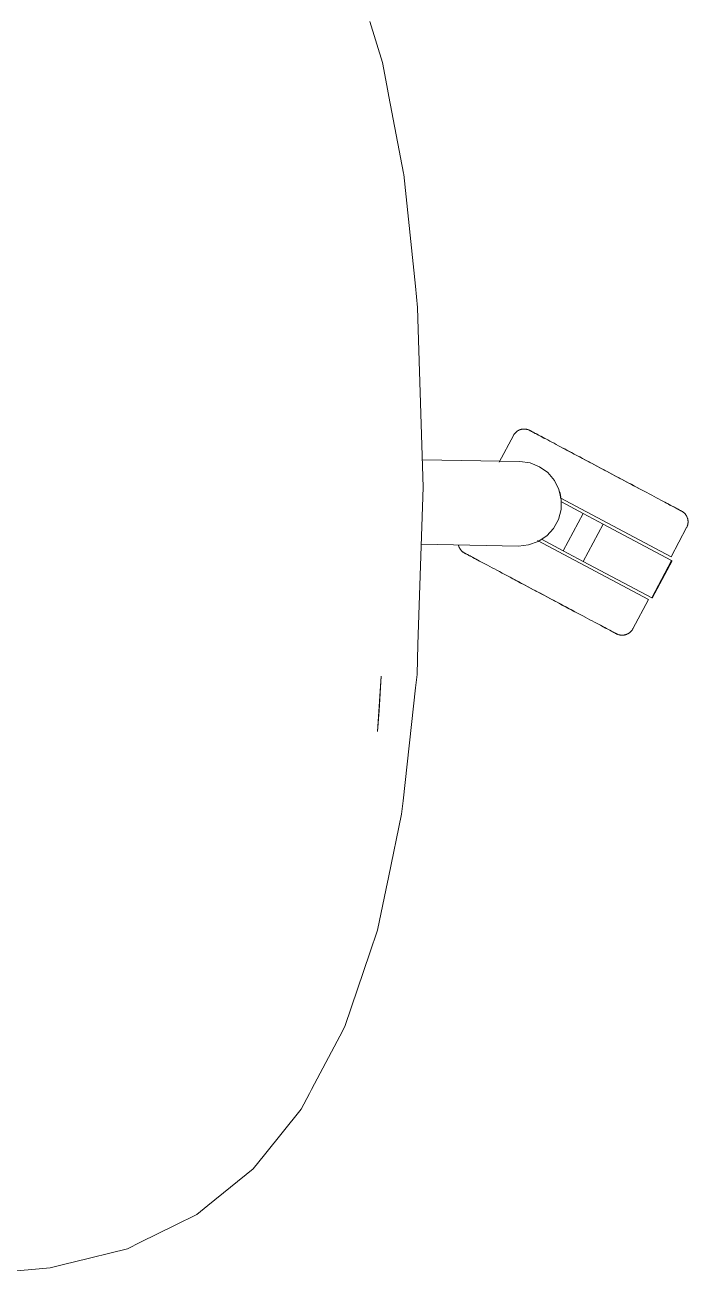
# Model space of a CAD drawing. Header units: millimetres. Extents: x 155920 to 295199, y -4084 to 97293.
# Drawn here: x 158674.4 to 158894, y 33163.6 to 33576.6 of the extents above; entities that cross this region are included whole.
import ezdxf

# ---------------------------------------------------------------- set-up
doc = ezdxf.new("R2010")
doc.units = ezdxf.units.MM
doc.header["$MEASUREMENT"] = 0
doc.layers.add('G-IMPT', color=8, linetype='CONTINUOUS', lineweight=9)
doc.layers.add('I-FURN', color=8, linetype='CONTINUOUS', lineweight=9)

msp = doc.modelspace()

# ---------------------------------------------------------------- linework, layer by layer
at = {"layer": 'G-IMPT'}
for p, q in [((158788.59, 33577.76), (158792.78, 33564.15)), ((158792.78, 33564.15), (158794.24, 33556.55)), ((158794.95, 33552.88), (158794.24, 33556.55)), ((158794.95, 33552.88), (158799.81, 33527.51)), ((158799.9, 33527.04), (158799.81, 33527.51)), ((158799.9, 33527.04), (158803.72, 33490.05)), ((158803.72, 33490.05), (158804.46, 33482.98)), ((158804.68, 33475.73), (158804.46, 33482.98)), ((158806.3, 33423.56), (158804.68, 33475.73)), ((158804.59, 33371.38), (158806.3, 33423.56)), ((158804.59, 33371.38), (158804.27, 33361.44)), ((158792.39, 33360.9), (158791.14, 33342.62)), ((158792.39, 33360.9), (158791.75, 33349.57)), ((158803.79, 33357.07), (158804.27, 33361.44)), ((158803.79, 33357.07), (158799.66, 33319.62)), ((158791.14, 33342.62), (158791.75, 33349.57)), ((158799.17, 33315.2), (158799.66, 33319.62)), ((158794.82, 33294.26), (158799.17, 33315.2)), ((158794.82, 33294.26), (158794.06, 33290.58)), ((158794.06, 33290.58), (158791.19, 33276.76)), ((158788.67, 33269.32), (158791.19, 33276.76)), ((158788.67, 33269.32), (158780.52, 33245.23)), ((158769.35, 33224.06), (158779.65, 33243.57)), ((158779.65, 33243.57), (158780.52, 33245.23)), ((158765.91, 33217.56), (158768.62, 33222.69)), ((158769.35, 33224.06), (158768.62, 33222.69)), ((158765.91, 33217.56), (158753.71, 33202.42)), ((158749.95, 33197.76), (158753.71, 33202.42)), ((158735, 33185.59), (158749.95, 33197.76)), ((158735, 33185.59), (158731.35, 33182.62)), ((158731.35, 33182.62), (158724.18, 33179.09)), ((158712.71, 33173.45), (158724.18, 33179.09)), ((158712.71, 33173.45), (158708.35, 33171.3)), ((158708.35, 33171.3), (158690.41, 33166.89)), ((158666.87, 33163.57), (158682.75, 33165.01)), ((158682.75, 33165.01), (158688.04, 33166.31)), ((158690.41, 33166.89), (158688.04, 33166.31))]:
    msp.add_line(p, q, dxfattribs=at)
at = {"layer": 'I-FURN'}
for p, q in [((158836.17, 33440.65), (158831.47, 33431.81)), ((158836.17, 33440.65), (158836.25, 33440.79)), ((158836.25, 33440.79), (158836.33, 33440.93)), ((158836.33, 33440.93), (158836.42, 33441.06)), ((158836.42, 33441.06), (158836.52, 33441.19)), ((158836.52, 33441.19), (158836.62, 33441.32)), ((158836.62, 33441.32), (158836.72, 33441.44)), ((158836.72, 33441.44), (158836.83, 33441.56)), ((158836.83, 33441.56), (158836.94, 33441.67)), ((158836.94, 33441.67), (158837.06, 33441.78)), ((158837.06, 33441.78), (158837.19, 33441.88)), ((158837.19, 33441.88), (158837.31, 33441.98)), ((158837.31, 33441.98), (158837.44, 33442.08)), ((158837.44, 33442.08), (158837.58, 33442.16)), ((158837.58, 33442.16), (158837.72, 33442.25)), ((158837.72, 33442.25), (158837.86, 33442.33)), ((158837.86, 33442.33), (158838, 33442.4)), ((158838, 33442.4), (158838.15, 33442.46)), ((158838.15, 33442.46), (158838.3, 33442.52)), ((158838.3, 33442.52), (158838.45, 33442.58)), ((158838.45, 33442.58), (158838.6, 33442.63)), ((158838.6, 33442.63), (158838.76, 33442.67)), ((158838.76, 33442.67), (158838.92, 33442.7)), ((158838.92, 33442.7), (158839.08, 33442.73)), ((158839.08, 33442.73), (158839.24, 33442.76)), ((158839.24, 33442.76), (158839.4, 33442.77)), ((158839.4, 33442.77), (158839.56, 33442.78)), ((158839.56, 33442.78), (158839.72, 33442.79)), ((158839.72, 33442.79), (158839.88, 33442.78)), ((158839.88, 33442.78), (158840.04, 33442.77)), ((158840.04, 33442.77), (158840.2, 33442.76)), ((158840.2, 33442.76), (158840.36, 33442.73)), ((158840.36, 33442.73), (158840.52, 33442.71)), ((158840.52, 33442.71), (158840.68, 33442.67)), ((158840.68, 33442.67), (158840.83, 33442.63)), ((158840.83, 33442.63), (158840.99, 33442.58)), ((158840.99, 33442.58), (158841.14, 33442.53)), ((158841.14, 33442.53), (158841.29, 33442.47)), ((158841.29, 33442.47), (158841.44, 33442.4)), ((158841.44, 33442.4), (158841.58, 33442.33)), ((158841.58, 33442.33), (158841.62, 33442.31)), ((158841.62, 33442.31), (158841.64, 33442.3)), ((158841.67, 33442.29), (158841.62, 33442.31)), ((158841.62, 33442.31), (158841.62, 33442.31)), ((158841.64, 33442.3), (158841.7, 33442.27)), ((158841.75, 33442.24), (158841.67, 33442.29)), ((158841.7, 33442.27), (158841.8, 33442.22)), ((158841.87, 33442.18), (158841.75, 33442.24)), ((158841.8, 33442.22), (158841.94, 33442.14)), ((158842.03, 33442.09), (158841.87, 33442.18)), ((158841.94, 33442.14), (158842.12, 33442.05)), ((158842.23, 33441.99), (158842.03, 33442.09)), ((158842.12, 33442.05), (158842.34, 33441.93)), ((158842.47, 33441.86), (158842.23, 33441.99)), ((158842.34, 33441.93), (158842.6, 33441.79)), ((158842.75, 33441.71), (158842.47, 33441.86)), ((158842.6, 33441.79), (158842.9, 33441.63)), ((158843.07, 33441.54), (158842.75, 33441.71)), ((158842.9, 33441.63), (158843.23, 33441.46)), ((158843.43, 33441.35), (158843.07, 33441.54)), ((158843.23, 33441.46), (158843.6, 33441.26)), ((158843.82, 33441.14), (158843.43, 33441.35)), ((158843.6, 33441.26), (158844.01, 33441.04)), ((158844.25, 33440.91), (158843.82, 33441.14)), ((158844.01, 33441.04), (158844.46, 33440.8)), ((158844.72, 33440.67), (158844.25, 33440.91)), ((158844.46, 33440.8), (158844.94, 33440.55)), ((158845.22, 33440.4), (158844.72, 33440.67)), ((158844.94, 33440.55), (158845.46, 33440.27)), ((158845.75, 33440.12), (158845.22, 33440.4)), ((158845.46, 33440.27), (158846.01, 33439.98)), ((158846.32, 33439.81), (158845.75, 33440.12)), ((158846.01, 33439.98), (158846.59, 33439.67)), ((158846.92, 33439.49), (158846.32, 33439.81)), ((158847.56, 33439.16), (158846.92, 33439.49)), ((158848.22, 33438.8), (158847.56, 33439.16)), ((158848.91, 33438.43), (158848.22, 33438.8)), ((158849.64, 33438.05), (158848.91, 33438.43)), ((158850.39, 33437.65), (158849.64, 33438.05)), ((158851.16, 33437.24), (158850.39, 33437.65)), ((158851.96, 33436.81), (158851.16, 33437.24)), ((158852.79, 33436.37), (158851.96, 33436.81)), ((158852.34, 33436.61), (158853.17, 33436.17)), ((158853.63, 33435.92), (158852.79, 33436.37)), ((158853.17, 33436.17), (158854.03, 33435.71)), ((158806.02, 33432.59), (158838.36, 33432.02)), ((158838.36, 33432.02), (158841.7, 33431.56)), ((158854.5, 33435.46), (158853.63, 33435.92)), ((158854.03, 33435.71), (158854.91, 33435.25)), ((158855.39, 33434.99), (158854.5, 33435.46)), ((158854.91, 33435.25), (158855.8, 33434.77)), ((158856.3, 33434.51), (158855.39, 33434.99)), ((158855.8, 33434.77), (158856.72, 33434.29)), ((158857.22, 33434.02), (158856.3, 33434.51)), ((158856.72, 33434.29), (158857.65, 33433.79)), ((158858.16, 33433.52), (158857.22, 33434.02)), ((158857.65, 33433.79), (158858.59, 33433.29)), ((158859.11, 33433.01), (158858.16, 33433.52)), ((158858.59, 33433.29), (158859.55, 33432.78)), ((158860.07, 33432.5), (158859.11, 33433.01)), ((158859.55, 33432.78), (158860.52, 33432.26)), ((158861.05, 33431.98), (158860.07, 33432.5)), ((158860.52, 33432.26), (158861.5, 33431.74)), ((158862.03, 33431.46), (158861.05, 33431.98)), ((158841.7, 33431.56), (158844.83, 33430.31)), ((158844.83, 33430.31), (158847.57, 33428.34)), ((158847.57, 33428.34), (158849.77, 33425.78)), ((158861.5, 33431.74), (158862.48, 33431.22)), ((158863.02, 33430.93), (158862.03, 33431.46)), ((158862.48, 33431.22), (158863.48, 33430.69)), ((158864.02, 33430.4), (158863.02, 33430.93)), ((158863.48, 33430.69), (158864.48, 33430.16)), ((158865.02, 33429.87), (158864.02, 33430.4)), ((158864.48, 33430.16), (158865.48, 33429.63)), ((158866.02, 33429.34), (158865.02, 33429.87)), ((158865.48, 33429.63), (158866.48, 33429.09)), ((158867.03, 33428.8), (158866.02, 33429.34)), ((158866.48, 33429.09), (158867.49, 33428.56)), ((158868.03, 33428.27), (158867.03, 33428.8)), ((158867.49, 33428.56), (158868.49, 33428.02)), ((158869.04, 33427.74), (158868.03, 33428.27)), ((158868.49, 33428.02), (158869.5, 33427.49)), ((158849.77, 33425.78), (158851.28, 33422.77)), ((158870.03, 33427.2), (158869.04, 33427.74)), ((158869.5, 33427.49), (158870.49, 33426.96)), ((158871.03, 33426.68), (158870.03, 33427.2)), ((158870.49, 33426.96), (158871.48, 33426.43)), ((158872.02, 33426.15), (158871.03, 33426.68)), ((158871.48, 33426.43), (158872.47, 33425.91)), ((158872.99, 33425.63), (158872.02, 33426.15)), ((158872.47, 33425.91), (158873.44, 33425.39)), ((158873.96, 33425.12), (158872.99, 33425.63)), ((158873.44, 33425.39), (158874.41, 33424.88)), ((158874.92, 33424.61), (158873.96, 33425.12)), ((158874.41, 33424.88), (158875.36, 33424.37)), ((158875.86, 33424.1), (158874.92, 33424.61)), ((158875.36, 33424.37), (158876.29, 33423.88)), ((158876.79, 33423.61), (158875.86, 33424.1)), ((158876.29, 33423.88), (158877.22, 33423.39)), ((158851.28, 33422.77), (158852.03, 33419.48)), ((158851.69, 33419.97), (158888.41, 33400.45)), ((158877.71, 33423.12), (158876.79, 33423.61)), ((158877.22, 33423.39), (158878.12, 33422.9)), ((158878.6, 33422.65), (158877.71, 33423.12)), ((158879.48, 33422.18), (158878.6, 33422.65)), ((158880.34, 33421.73), (158879.48, 33422.18)), ((158881.17, 33421.28), (158880.34, 33421.73)), ((158881.98, 33420.85), (158881.17, 33421.28)), ((158882.77, 33420.43), (158881.98, 33420.85)), ((158883.53, 33420.03), (158882.77, 33420.43)), ((158884.27, 33419.64), (158883.53, 33420.03)), ((158884.98, 33419.26), (158884.27, 33419.64)), ((158851.97, 33416.1), (158851.11, 33412.84)), ((158852.03, 33419.48), (158851.97, 33416.1)), ((158852.1, 33418.62), (158859.24, 33414.82)), ((158885.65, 33418.9), (158884.98, 33419.26)), ((158886.3, 33418.55), (158885.65, 33418.9)), ((158886.92, 33418.23), (158886.3, 33418.55)), ((158887.5, 33417.92), (158886.92, 33418.23)), ((158887.19, 33418.08), (158887.76, 33417.78)), ((158888.05, 33417.62), (158887.5, 33417.92)), ((158887.76, 33417.78), (158888.3, 33417.49)), ((158888.57, 33417.35), (158888.05, 33417.62)), ((158888.3, 33417.49), (158888.8, 33417.23)), ((158889.05, 33417.09), (158888.57, 33417.35)), ((158888.8, 33417.23), (158889.26, 33416.98)), ((158889.5, 33416.85), (158889.05, 33417.09)), ((158889.26, 33416.98), (158889.69, 33416.75)), ((158889.91, 33416.64), (158889.5, 33416.85)), ((158889.69, 33416.75), (158890.09, 33416.54)), ((158890.28, 33416.44), (158889.91, 33416.64)), ((158890.09, 33416.54), (158890.44, 33416.35)), ((158890.62, 33416.26), (158890.28, 33416.44)), ((158890.44, 33416.35), (158890.76, 33416.19)), ((158890.91, 33416.1), (158890.62, 33416.26)), ((158890.76, 33416.19), (158891.04, 33416.04)), ((158891.17, 33415.96), (158890.91, 33416.1)), ((158891.04, 33416.04), (158891.28, 33415.91)), ((158891.39, 33415.85), (158891.17, 33415.96)), ((158891.28, 33415.91), (158891.48, 33415.8)), ((158891.57, 33415.75), (158891.39, 33415.85)), ((158891.48, 33415.8), (158891.64, 33415.72)), ((158891.71, 33415.68), (158891.57, 33415.75)), ((158891.64, 33415.72), (158891.76, 33415.65)), ((158891.81, 33415.62), (158891.71, 33415.68)), ((158891.76, 33415.65), (158891.85, 33415.61)), ((158891.87, 33415.59), (158891.81, 33415.62)), ((158891.85, 33415.61), (158891.89, 33415.58)), ((158891.89, 33415.58), (158891.87, 33415.59)), ((158891.89, 33415.58), (158892.03, 33415.5)), ((158891.89, 33415.58), (158891.89, 33415.58)), ((158892.03, 33415.5), (158892.17, 33415.42)), ((158851.11, 33412.84), (158849.49, 33409.88)), ((158859.24, 33414.82), (158852.67, 33402.46)), ((158859.24, 33414.82), (158865.89, 33411.29)), ((158892.17, 33415.42), (158892.31, 33415.33)), ((158892.31, 33415.33), (158892.44, 33415.23)), ((158892.44, 33415.23), (158892.56, 33415.14)), ((158892.56, 33415.14), (158892.69, 33415.03)), ((158892.69, 33415.03), (158892.8, 33414.92)), ((158892.8, 33414.92), (158892.92, 33414.81)), ((158892.92, 33414.81), (158893.03, 33414.69)), ((158893.03, 33414.69), (158893.13, 33414.56)), ((158893.13, 33414.56), (158893.23, 33414.44)), ((158893.23, 33414.44), (158893.32, 33414.31)), ((158893.32, 33414.31), (158893.41, 33414.17)), ((158893.41, 33414.17), (158893.49, 33414.03)), ((158893.49, 33414.03), (158893.57, 33413.89)), ((158893.57, 33413.89), (158893.64, 33413.75)), ((158893.64, 33413.75), (158893.71, 33413.6)), ((158893.71, 33413.6), (158893.77, 33413.45)), ((158893.77, 33413.45), (158893.82, 33413.3)), ((158893.82, 33413.3), (158893.87, 33413.15)), ((158893.87, 33413.15), (158893.91, 33412.99)), ((158893.91, 33412.99), (158893.95, 33412.83)), ((158893.95, 33412.83), (158893.98, 33412.67)), ((158893.98, 33411.39), (158893.95, 33411.23)), ((158893.98, 33412.67), (158894, 33412.51)), ((158894, 33411.55), (158893.98, 33411.39)), ((158894, 33412.51), (158894.02, 33412.35)), ((158894.02, 33411.71), (158894, 33411.55)), ((158894.02, 33412.35), (158894.03, 33412.19)), ((158894.03, 33411.87), (158894.02, 33411.71)), ((158894.03, 33412.19), (158894.03, 33412.03)), ((158894.03, 33412.03), (158894.03, 33411.87)), ((158847.21, 33407.4), (158844.4, 33405.53)), ((158849.49, 33409.88), (158847.21, 33407.4)), ((158865.89, 33411.29), (158859.31, 33398.93)), ((158865.89, 33411.29), (158888.59, 33399.21)), ((158888.41, 33400.45), (158893.56, 33410.13)), ((158893.58, 33410.17), (158893.56, 33410.13)), ((158893.65, 33410.31), (158893.58, 33410.17)), ((158893.72, 33410.46), (158893.65, 33410.31)), ((158893.78, 33410.61), (158893.72, 33410.46)), ((158893.83, 33410.76), (158893.78, 33410.61)), ((158893.88, 33410.92), (158893.83, 33410.76)), ((158893.92, 33411.07), (158893.88, 33410.92)), ((158893.95, 33411.23), (158893.92, 33411.07)), ((158837.87, 33404.04), (158805.68, 33404.6)), ((158818, 33404.29), (158817.97, 33404.45)), ((158818.04, 33404.13), (158818, 33404.29)), ((158818.09, 33403.98), (158818.04, 33404.13)), ((158818.15, 33403.83), (158818.09, 33403.98)), ((158818.21, 33403.68), (158818.15, 33403.83)), ((158818.27, 33403.53), (158818.21, 33403.68)), ((158818.34, 33403.39), (158818.27, 33403.53)), ((158818.42, 33403.25), (158818.34, 33403.39)), ((158818.51, 33403.11), (158818.42, 33403.25)), ((158818.59, 33402.97), (158818.51, 33403.11)), ((158841.22, 33404.39), (158837.87, 33404.04)), ((158844.4, 33405.53), (158841.22, 33404.39)), ((158844.15, 33405.86), (158880.9, 33386.32)), ((158852.67, 33402.46), (158845.53, 33406.26)), ((158818.69, 33402.84), (158818.59, 33402.97)), ((158818.79, 33402.72), (158818.69, 33402.84)), ((158818.89, 33402.59), (158818.79, 33402.72)), ((158819, 33402.47), (158818.89, 33402.59)), ((158819.11, 33402.36), (158819, 33402.47)), ((158819.23, 33402.25), (158819.11, 33402.36)), ((158819.35, 33402.14), (158819.23, 33402.25)), ((158819.48, 33402.04), (158819.35, 33402.14)), ((158819.61, 33401.95), (158819.48, 33402.04)), ((158819.74, 33401.86), (158819.61, 33401.95)), ((158819.88, 33401.78), (158819.74, 33401.86)), ((158820.02, 33401.7), (158819.88, 33401.78)), ((158820.03, 33401.69), (158820.02, 33401.7)), ((158820.02, 33401.7), (158820.04, 33401.69)), ((158820.07, 33401.67), (158820.03, 33401.69)), ((158820.04, 33401.69), (158820.1, 33401.65)), ((158820.15, 33401.63), (158820.07, 33401.67)), ((158820.1, 33401.65), (158820.2, 33401.6)), ((158820.27, 33401.56), (158820.15, 33401.63)), ((158820.2, 33401.6), (158820.34, 33401.53)), ((158820.44, 33401.48), (158820.27, 33401.56)), ((158820.34, 33401.53), (158820.52, 33401.43)), ((158820.64, 33401.37), (158820.44, 33401.48)), ((158820.52, 33401.43), (158820.74, 33401.31)), ((158820.88, 33401.24), (158820.64, 33401.37)), ((158820.74, 33401.31), (158821, 33401.18)), ((158821.16, 33401.09), (158820.88, 33401.24)), ((158821, 33401.18), (158821.3, 33401.02)), ((158821.48, 33400.93), (158821.16, 33401.09)), ((158821.3, 33401.02), (158821.63, 33400.84)), ((158821.83, 33400.74), (158821.48, 33400.93)), ((158821.63, 33400.84), (158822.01, 33400.64)), ((158822.22, 33400.53), (158821.83, 33400.74)), ((158822.01, 33400.64), (158822.42, 33400.42)), ((158822.65, 33400.3), (158822.22, 33400.53)), ((158822.42, 33400.42), (158822.86, 33400.19)), ((158823.12, 33400.05), (158822.65, 33400.3)), ((158822.86, 33400.19), (158823.35, 33399.93)), ((158823.62, 33399.78), (158823.12, 33400.05)), ((158823.35, 33399.93), (158823.86, 33399.66)), ((158824.16, 33399.5), (158823.62, 33399.78)), ((158823.86, 33399.66), (158824.41, 33399.36)), ((158824.73, 33399.2), (158824.16, 33399.5)), ((158824.41, 33399.36), (158825, 33399.05)), ((158825, 33399.05), (158825.61, 33398.72)), ((158859.31, 33398.93), (158852.67, 33402.46)), ((158882.02, 33386.85), (158859.31, 33398.93)), ((158888.59, 33399.21), (158882.02, 33386.85)), ((158882.19, 33386.76), (158888.77, 33399.12)), ((158825.61, 33398.72), (158826.26, 33398.38)), ((158826.26, 33398.38), (158826.94, 33398.02)), ((158826.94, 33398.02), (158827.65, 33397.64)), ((158827.65, 33397.64), (158828.38, 33397.25)), ((158828.38, 33397.25), (158829.14, 33396.85)), ((158829.14, 33396.85), (158829.93, 33396.43)), ((158829.93, 33396.43), (158830.74, 33396)), ((158830.74, 33396), (158831.58, 33395.55)), ((158831.58, 33395.55), (158832.44, 33395.1)), ((158832.44, 33395.1), (158833.31, 33394.63)), ((158833.31, 33394.63), (158834.21, 33394.16)), ((158834.7, 33393.89), (158833.79, 33394.38)), ((158834.21, 33394.16), (158835.12, 33393.67)), ((158835.62, 33393.4), (158834.7, 33393.89)), ((158835.12, 33393.67), (158836.05, 33393.18)), ((158836.56, 33392.91), (158835.62, 33393.4)), ((158836.05, 33393.18), (158837, 33392.67)), ((158837.51, 33392.4), (158836.56, 33392.91)), ((158837, 33392.67), (158837.95, 33392.16)), ((158838.47, 33391.89), (158837.51, 33392.4)), ((158837.95, 33392.16), (158838.92, 33391.65)), ((158839.45, 33391.37), (158838.47, 33391.89)), ((158838.92, 33391.65), (158839.9, 33391.13)), ((158840.43, 33390.85), (158839.45, 33391.37)), ((158839.9, 33391.13), (158840.89, 33390.6)), ((158841.42, 33390.32), (158840.43, 33390.85)), ((158840.89, 33390.6), (158841.88, 33390.08)), ((158842.42, 33389.79), (158841.42, 33390.32)), ((158841.88, 33390.08), (158842.88, 33389.54)), ((158843.42, 33389.26), (158842.42, 33389.79)), ((158842.88, 33389.54), (158843.88, 33389.01)), ((158844.43, 33388.72), (158843.42, 33389.26)), ((158843.88, 33389.01), (158844.89, 33388.48)), ((158845.43, 33388.19), (158844.43, 33388.72)), ((158844.89, 33388.48), (158845.89, 33387.94)), ((158846.44, 33387.65), (158845.43, 33388.19)), ((158845.89, 33387.94), (158846.9, 33387.41)), ((158847.44, 33387.12), (158846.44, 33387.65)), ((158846.9, 33387.41), (158847.9, 33386.88)), ((158848.44, 33386.59), (158847.44, 33387.12)), ((158847.9, 33386.88), (158848.9, 33386.35)), ((158849.43, 33386.06), (158848.44, 33386.59)), ((158848.9, 33386.35), (158849.89, 33385.82)), ((158850.42, 33385.54), (158849.43, 33386.06)), ((158849.89, 33385.82), (158850.87, 33385.3)), ((158851.4, 33385.01), (158850.42, 33385.54)), ((158850.87, 33385.3), (158851.85, 33384.78)), ((158852.37, 33384.5), (158851.4, 33385.01)), ((158851.85, 33384.78), (158852.81, 33384.26)), ((158853.33, 33383.99), (158852.37, 33384.5)), ((158852.81, 33384.26), (158853.76, 33383.76)), ((158854.27, 33383.49), (158853.33, 33383.99)), ((158853.76, 33383.76), (158854.7, 33383.26)), ((158855.2, 33382.99), (158854.27, 33383.49)), ((158854.7, 33383.26), (158855.62, 33382.77)), ((158856.11, 33382.51), (158855.2, 33382.99)), ((158855.62, 33382.77), (158856.53, 33382.29)), ((158857.01, 33382.03), (158856.11, 33382.51)), ((158875.75, 33376.63), (158880.9, 33386.32)), ((158856.53, 33382.29), (158857.41, 33381.82)), ((158857.89, 33381.57), (158857.01, 33382.03)), ((158857.41, 33381.82), (158858.28, 33381.35)), ((158858.74, 33381.11), (158857.89, 33381.57)), ((158858.28, 33381.35), (158859.13, 33380.9)), ((158859.58, 33380.67), (158858.74, 33381.11)), ((158859.13, 33380.9), (158859.95, 33380.47)), ((158859.95, 33380.47), (158860.75, 33380.04)), ((158860.75, 33380.04), (158861.53, 33379.63)), ((158861.53, 33379.63), (158862.28, 33379.23)), ((158862.28, 33379.23), (158863, 33378.85)), ((158863, 33378.85), (158863.7, 33378.48)), ((158863.7, 33378.48), (158864.36, 33378.12)), ((158864.36, 33378.12), (158864.99, 33377.79)), ((158864.99, 33377.79), (158865.6, 33377.47)), ((158865.91, 33377.3), (158865.32, 33377.61)), ((158865.6, 33377.47), (158866.16, 33377.16)), ((158866.46, 33377.01), (158865.91, 33377.3)), ((158866.16, 33377.16), (158866.7, 33376.88)), ((158866.98, 33376.73), (158866.46, 33377.01)), ((158866.7, 33376.88), (158867.2, 33376.61)), ((158867.46, 33376.48), (158866.98, 33376.73)), ((158867.2, 33376.61), (158867.67, 33376.37)), ((158867.9, 33376.24), (158867.46, 33376.48)), ((158867.67, 33376.37), (158868.1, 33376.14)), ((158868.31, 33376.02), (158867.9, 33376.24)), ((158868.1, 33376.14), (158868.49, 33375.93)), ((158868.69, 33375.82), (158868.31, 33376.02)), ((158868.49, 33375.93), (158868.85, 33375.74)), ((158869.02, 33375.64), (158868.69, 33375.82)), ((158868.85, 33375.74), (158869.16, 33375.57)), ((158869.32, 33375.49), (158869.02, 33375.64)), ((158869.16, 33375.57), (158869.44, 33375.42)), ((158869.58, 33375.35), (158869.32, 33375.49)), ((158869.44, 33375.42), (158869.68, 33375.29)), ((158869.8, 33375.23), (158869.58, 33375.35)), ((158869.68, 33375.29), (158869.88, 33375.19)), ((158869.98, 33375.14), (158869.8, 33375.23)), ((158869.88, 33375.19), (158870.05, 33375.1)), ((158870.12, 33375.06), (158869.98, 33375.14)), ((158870.05, 33375.1), (158870.17, 33375.04)), ((158870.22, 33375.01), (158870.12, 33375.06)), ((158870.17, 33375.04), (158870.25, 33374.99)), ((158870.28, 33374.98), (158870.22, 33375.01)), ((158870.25, 33374.99), (158870.29, 33374.97)), ((158870.3, 33374.97), (158870.28, 33374.98)), ((158870.29, 33374.97), (158870.3, 33374.97)), ((158870.34, 33374.95), (158870.3, 33374.97)), ((158870.48, 33374.87), (158870.34, 33374.95)), ((158870.63, 33374.81), (158870.48, 33374.87)), ((158870.78, 33374.75), (158870.63, 33374.81)), ((158870.93, 33374.7), (158870.78, 33374.75)), ((158871.08, 33374.65), (158870.93, 33374.7)), ((158871.24, 33374.61), (158871.08, 33374.65)), ((158871.4, 33374.57), (158871.24, 33374.61)), ((158871.56, 33374.54), (158871.4, 33374.57)), ((158871.72, 33374.52), (158871.56, 33374.54)), ((158871.88, 33374.51), (158871.72, 33374.52)), ((158872.04, 33374.5), (158871.88, 33374.51)), ((158872.2, 33374.49), (158872.04, 33374.5)), ((158872.36, 33374.5), (158872.2, 33374.49)), ((158872.52, 33374.51), (158872.36, 33374.5)), ((158872.68, 33374.52), (158872.52, 33374.51)), ((158872.84, 33374.55), (158872.68, 33374.52)), ((158873, 33374.58), (158872.84, 33374.55)), ((158873.16, 33374.61), (158873, 33374.58)), ((158873.31, 33374.65), (158873.16, 33374.61)), ((158873.47, 33374.7), (158873.31, 33374.65)), ((158873.62, 33374.76), (158873.47, 33374.7)), ((158873.77, 33374.82), (158873.62, 33374.76)), ((158873.91, 33374.88), (158873.77, 33374.82)), ((158874.06, 33374.95), (158873.91, 33374.88)), ((158874.2, 33375.03), (158874.06, 33374.95)), ((158874.34, 33375.11), (158874.2, 33375.03)), ((158874.47, 33375.2), (158874.34, 33375.11)), ((158874.6, 33375.3), (158874.47, 33375.2)), ((158874.73, 33375.4), (158874.6, 33375.3)), ((158874.85, 33375.5), (158874.73, 33375.4)), ((158874.97, 33375.61), (158874.85, 33375.5)), ((158875.09, 33375.72), (158874.97, 33375.61)), ((158875.2, 33375.84), (158875.09, 33375.72)), ((158875.3, 33375.96), (158875.2, 33375.84)), ((158875.4, 33376.09), (158875.3, 33375.96)), ((158875.5, 33376.22), (158875.4, 33376.09)), ((158875.59, 33376.35), (158875.5, 33376.22)), ((158875.67, 33376.49), (158875.59, 33376.35)), ((158875.75, 33376.63), (158875.67, 33376.49))]:
    msp.add_line(p, q, dxfattribs=at)
msp.add_arc((158838.3, 33418.03), 13.81, 12.3473, 17.336, dxfattribs=at)
msp.add_open_spline([(158851.62, 33421.67), (158851.74, 33421.25), (158851.81, 33420.82), (158851.87, 33420.38)], degree=3, dxfattribs=at)

doc.saveas('drawing.dxf')
